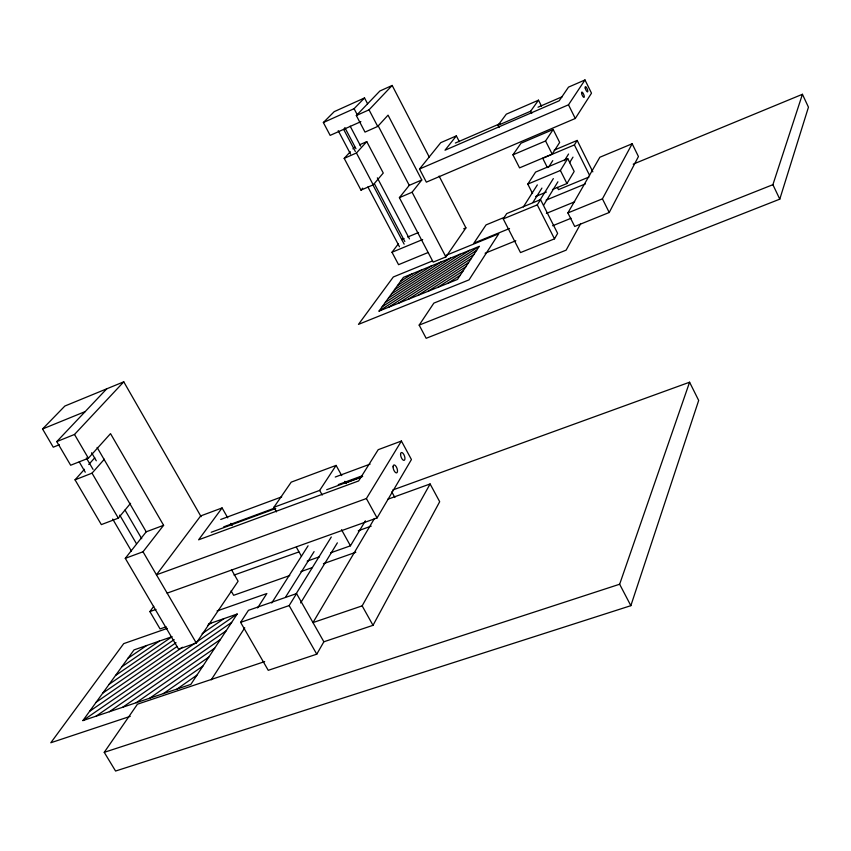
<?xml version="1.0" encoding="UTF-8"?>
<svg xmlns="http://www.w3.org/2000/svg" width="851" height="851" viewBox="0 0 851 851"><rect width="100%" height="100%" fill="white"/><g stroke="black" fill="none" stroke-linecap="round" stroke-linejoin="round"><path stroke-width="1.28" d="M580.776 223.515L566.117 250.151L433.85 303.116L419.171 325.114L426.16 338.304L779.782 199.155L808.45 107.194L802.429 94.291L633.218 164.147M779.782 199.155L772.899 184.688L802.429 94.291M264.661 661.599L137.447 704.192L104.237 752.327L115.566 771.038L630.846 605.678L698.682 400.438L689.587 382.216L392.726 490.006M630.846 605.678L619.645 584.233L689.587 382.216M609.231 212.484L638.441 156.541L632.165 143.766L599.859 157.244L567.883 212.931L574.702 226.462L609.231 212.484L602.423 198.836L632.165 143.766M323.859 641.782L296.563 593.594L248.439 610.327L240.61 622.358L268.246 670.322L316.763 654.185L323.859 641.782L373.015 625.325L439.69 501.707L430.106 483.964L387.779 499.26M374.472 518.461L312.987 622.581L362.154 605.869L430.106 483.964M554.49 238.844L557.628 233.376L540.523 199.613L506.717 213.59L503.249 218.909L520.504 252.577L554.49 238.844L537.268 204.878L540.523 199.613M167.158 593.126L377.067 517.94L411.437 459.54L401.417 441.031L378.206 449.69L358.611 480.953L198.613 539.811L222.09 507.941L227.749 517.855M330.667 552.82L350.452 545.81L365.377 520.833M552.459 189.539L566.947 183.529L574.17 171.455L567.734 158.584L535.587 172.083L527.79 184.103L532.556 193.517M222.09 507.941L200.666 515.929L156.456 574.808L366.398 498.537L401.417 441.031M300.658 602.933L337.368 542.842M543.523 205.357L557.905 181.806M569.564 162.732L572.989 157.127M527.79 184.103L560.394 170.477L567.734 158.584M295.627 594.572L331.294 537.002M539.491 200.932L553.331 178.593M564.404 160.722L568.553 154.02M240.61 622.358L289.138 605.582L296.563 593.594M547.395 167.573L542.725 158.275L574.393 144.915L577.18 140.426L592.828 171.859M285.84 596.679L314.083 551.618M532.886 202.495L541.906 188.092M271.703 603.008L308.062 545.799M523.333 206.963L537.343 184.901M548.555 167.253L552.767 160.626M552.182 154.105L559.66 142.447L553.171 129.49L521.014 143.223L512.94 154.839L519.557 167.87L552.182 154.105L545.576 140.958L553.171 129.49M456.359 135.883L440.765 142.66L419.522 169.009L426.351 182.146L575.276 118.48L591.498 93.184L584.988 79.962L568.511 87.121L559.192 100.79L445.02 150.201L456.359 135.883L459.338 141.691M211.218 679.853L244.748 627.836M257.587 607.912L266.852 593.53L217.069 610.954M208.559 623.985L237.174 614.039L190.837 684.406L82.898 720.595L134.022 649.909L170.966 637.059M479.241 246.375L457.476 279.436L379.046 311.083L403.438 277.373L479.241 246.375L379.046 311.083M276.458 511.876L273.884 507.292L319.668 490.399L336.102 465.401L341.751 475.624M419.522 169.009L568.489 104.801L584.988 79.962M106.769 388.801L56.783 441.605L70.654 465.242L88.376 458.21L110.524 433.638L163.605 525.301L146.212 531.811L125.288 558.33L178.582 649.143L196.304 643.037L238.11 581.233L231.493 569.702M429.351 157.254L392.173 85.451L379.854 91.025L356.324 115.534L365.005 132.096L377.716 126.448L388.045 115.151L421.777 179.986L409.257 185.348L399.385 197.655L433.191 262.119L445.881 256.928L465.923 227.877L439.105 176.083M273.884 507.292L291.212 482.145L336.102 465.401M499.101 127.533L497.995 125.342L530.641 111.204L538.513 100.173L541.481 106.109M166.168 626.793L160.073 628.932L149.882 611.592L153.765 606.295M497.995 125.342L506.324 114.162L538.513 100.173M428.01 252.556L398.566 264.682L391.992 252.258L398.417 243.79M125.288 558.33L143.011 551.778L163.605 525.301M399.385 197.655L412.086 192.241L421.777 179.986M84.472 469.284L75.037 479.826L101.343 524.61L118.332 518.153L130.586 503.292M350.325 151.723L344.198 158.371L360.994 190.124L373.227 184.837L383.258 173.04L366.77 141.628L359.526 144.83M360.994 190.124L362.696 188.156M75.037 479.826L92.025 473.156L104.354 459.21M88.759 464.497L94.769 457.785M344.198 158.371L356.441 152.978L366.77 141.628M352.942 148.872L354.697 146.968M56.783 441.605L74.505 434.457L123.767 381.822L201.091 516.674M356.324 115.534L369.036 109.832L392.173 85.451M59.347 444.733L53.251 447.19L42.55 428.978L64.867 406.033L123.767 381.822M360.877 121.65L330.156 135.383L323.359 122.533L354.08 108.694L364.536 97.939L367.568 103.748M323.359 122.533L334.22 111.641L364.536 97.939M149.723 698.192L208.835 657.068M163.339 693.629L202.921 666.046M177.04 689.033L196.921 675.162M122.735 707.245L220.409 639.484M136.181 702.735L214.665 648.217M82.898 720.595L237.174 614.039M96.089 716.17L231.663 622.4M109.375 711.723L226.079 630.878M96.216 702.171L177.061 646.494M207.644 625.421L210.92 623.166M89.6 711.319L182.486 647.249M202.155 633.687L224.004 618.613M115.513 675.492L172.125 636.654M109.173 684.257L174.157 639.622M102.737 693.15L176.04 642.739M127.937 658.312L146.649 645.515M121.767 666.844L159.35 641.09M408.15 299.339L471.284 258.47M417.926 295.393L468.571 262.587M427.755 291.436L465.848 266.735M437.616 287.447L463.082 270.926M447.53 283.447L460.295 275.16M382.205 306.732L469.635 250.311M388.705 307.19L476.613 250.375M398.406 303.275L473.964 254.396M397.513 285.553L422.16 269.714M394.513 289.712L431.574 265.863M391.481 293.903L441.031 262.002M388.418 298.137L450.519 258.119M385.322 302.413L460.061 254.226M400.491 281.447L412.778 273.554M455.349 143.032L500.335 123.533M538.023 107.205L562.341 96.674M512.94 154.839L545.576 140.958M554.161 150.148L577.18 140.426M401.629 239.556L404.055 238.546M407.682 237.035L418.575 232.493M391.992 252.258L422.67 239.525M535.556 196.549L546.416 192.039M463.689 228.802L465.923 227.877M588.945 177.04L558.511 189.635L557.341 187.316M504.462 217.303L486.07 224.898L473.901 243.12L509.536 228.515M546.151 200.091L585.392 183.89M503.249 218.909L537.268 204.878M546.395 213.399L574.648 201.815M432.553 260.906L393.322 276.979L358.473 324.38L469.039 279.873L498.76 233.77L446.041 255.374M567.883 212.931L602.423 198.836M42.55 428.978L85.206 411.576M485.091 253.236L515.802 240.748M552.65 225.76L571.074 218.26M419.171 325.114L772.899 184.688M220.728 519.472L281.724 496.867M335.251 477.028L370.1 464.114M223.685 526.865L274.756 508.036M338.283 484.613L361.952 475.89M211.197 532.279L275.767 508.483M326.678 489.729L362.686 476.454M345.155 483.155L361.037 477.305M234.036 575.085L298.871 551.948M358.271 530.758L371.196 526.141M149.882 611.592L155.978 609.422M307.168 561.139L319.529 556.767M289.744 575.542L233.642 595.306L231.089 590.86M300.967 571.595L312.179 567.638M323.401 563.692L355.814 552.267M167.275 628.389L123.703 643.633L50.815 742.753L130.246 716.34M104.237 752.327L619.645 584.233M74.505 434.457L88.376 458.21M143.011 551.778L196.304 643.037M86.366 457.955L93.046 469.38M119.746 515.1L136.437 543.672M92.025 473.156L118.332 518.153M79.249 461.933L85.27 472.22M112.694 519.067L131.426 551.065M97.12 447.435L146.212 531.811M91.61 452.764L96.28 460.785M125.012 510.057L141.713 538.694M230.887 523.365L232.142 525.567M289.138 605.582L316.763 654.185M296.393 547.267L301.499 556.341M362.154 605.869L373.015 625.325M319.668 490.399L322.242 495.037M341.517 529.726L350.452 545.81M344.878 481.315L346.134 483.591M366.398 498.537L377.067 517.94M391.726 491.793L394.864 497.537M338.209 130.671L350.58 154.127M367.909 186.954L399.459 246.747M350.165 126.15L360.664 146.127M377.344 177.838L409.469 238.918M344.825 127.565L355.952 148.712M374.514 183.944L404.831 241.503M356.441 152.978L373.227 184.837M343.591 129.235L355.335 151.521M372.632 184.348L404.14 244.141M354.08 108.694L357.484 115.172M377.972 125.437L409.257 185.348M369.036 109.832L377.716 126.448M412.086 192.241L445.881 256.928M530.641 111.204L531.747 113.406M560.394 170.477L566.947 183.529M574.393 144.915L589.573 175.359M568.489 104.801L575.276 118.48M581.669 93.546A2.84 0.83 67 0 0 583.988 97.365A2.84 0.83 67 0 0 583.126 93.28A2.84 0.83 67 0 0 581.669 93.546M585.243 88.089A2.819 0.819 67 0 0 587.53 91.887A2.819 0.819 67 0 0 586.679 87.844A2.819 0.819 67 0 0 585.243 88.089M400.566 454.338A4.159 1.776 69.9 0 0 403.842 460.38A4.159 1.776 69.9 0 0 403.863 454.572A4.159 1.776 69.9 0 0 400.566 454.338M393.056 466.816A4.202 1.819 70.1 0 0 396.375 472.911A4.202 1.819 70.1 0 0 396.417 467.018A4.202 1.819 70.1 0 0 393.056 466.816"/></g></svg>
